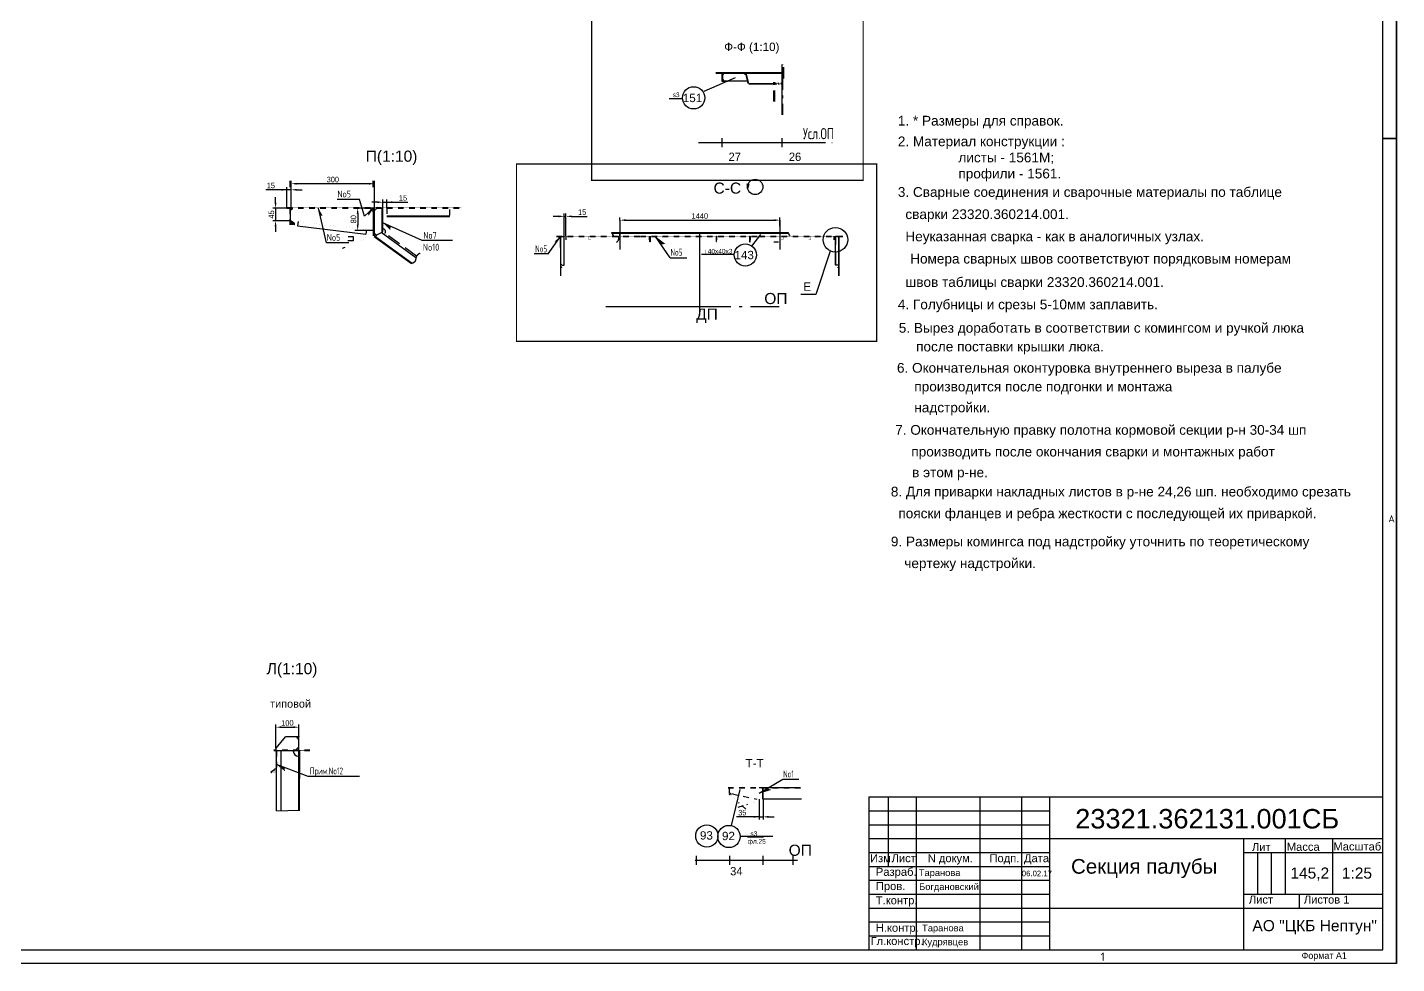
# Model space of a CAD drawing. Header units: millimetres. Extents: x -19561 to 47775, y 28910 to 69910.
# Drawn here: x 28893 to 41215, y 52825 to 61249 of the extents above; entities that cross this region are included whole.
import ezdxf
from ezdxf.enums import TextEntityAlignment as Align

# ---------------------------------------------------------------- set-up
doc = ezdxf.new("R2010")
doc.units = ezdxf.units.MM
doc.header["$MEASUREMENT"] = 0
for name, pattern in [('DASH2', [1300, 1125, -75, 25, -75]), ('DASH5', [225, 100, -50, 25, -50]), ('DASH6', [25, 12.5, -12.5]), ('K5LT32768', [0]), ('K5LT32769', [0]), ('K5LT32770', [100, 50, -50]), ('K5LT32771', [1300, 1125, -75, 25, -75]), ('K5LT32772', [187.5, 125, -62.5]), ('K5LT32774', [0]), ('K5LT32779', [25, 12.5, -12.5])]:
    doc.linetypes.add(name, pattern=pattern)
doc.styles.add('2_5', font='txt.shx', dxfattribs={"height": 2.5})
doc.styles.add('3', font='txt.shx', dxfattribs={"height": 3})
doc.styles.add('5', font='txt.shx', dxfattribs={"height": 5})
doc.styles.add('Arial', font='arial.ttf')
doc.styles.add('KTEXTSTYLE', font='GOST_AU.SHX', dxfattribs={"width": 0.96, "height": 5})
doc.styles.add('style5', font='arial.ttf', dxfattribs={"height": 3})
doc.dimstyles.new('EAG_DIM_J-8_F-1_N-107_A-16-00_S-0-0_T-0', dxfattribs={"dimtxt": 0.1, "dimasz": 75, "dimexe": 0.18, "dimexo": 0, "dimgap": 0.1, "dimtad": 1, "dimdec": 0, "dimdsep": 46, "dimtxsty": 'Standard', "dimblk1": 'NONE', "dimblk2": 'NONE', "dimsah": 1, "dimcen": 0.09, "dimse1": 1, "dimse2": 1, "dimclrt": 4, "dimadec": 0, "dimazin": 3, "dimtfac": 1, "dimtdec": 4, "dimtix": 1, "dimtofl": 0, "dimtmove": 0, "dimatfit": 1, "dimfxl": 1, "dimtolj": 1, "dimtzin": 0, "dimarcsym": 0})
doc.dimstyles.new('seatech', dxfattribs={"dimscale": 20, "dimtxt": 2.5, "dimasz": 2.5, "dimexe": 1.25, "dimexo": 0, "dimtad": 1, "dimdec": 0, "dimtxsty": 'Standard', "dimcen": 2.5, "dimclrd": 7, "dimclre": 7, "dimclrt": 4, "dimadec": 0, "dimazin": 0, "dimtfac": 1, "dimtdec": 0, "dimtmove": 0, "dimatfit": 3, "dimfxl": 1.25, "dimarcsym": 0})

# ---------------------------------------------------------------- blocks, each defined once
blk = doc.blocks.new('*D2239')
at = {"color": 7, "lineweight": -2}
for p, q in [((33675, 59549), (33625, 59549)), ((33725, 59370), (33725, 59574)), ((33725, 59549), (33740, 59549)), ((33740, 59370), (33740, 59574)), ((33790, 59549), (33932, 59549))]:
    blk.add_line(p, q, dxfattribs=at)
at = {"color": 7}
for points in [[(33675, 59541), (33675, 59557), (33725, 59549)], [(33790, 59557), (33790, 59541), (33740, 59549)]]:
    blk.add_solid(points, dxfattribs=at)
at = {"layer": 'Defpoints', "color": 0}
for p in [(33740, 59549), (33725, 59370), (33740, 59370)]:
    blk.add_point(p, dxfattribs=at)
at = {"color": 4, "ltscale": 20, "insert": (33886, 59586), "char_height": 50, "attachment_point": 5}
blk.add_mtext('15', dxfattribs=at)
blk = doc.blocks.new('*D2240')
at = {"color": 7, "lineweight": -2}
for p, q in [((34226, 59515), (34226, 59540)), ((34276, 59515), (35614, 59515)), ((35664, 59461), (35664, 59540))]:
    blk.add_line(p, q, dxfattribs=at)
at = {"color": 7}
for points in [[(34276, 59523), (34276, 59506), (34226, 59515)], [(35614, 59506), (35614, 59523), (35664, 59515)]]:
    blk.add_solid(points, dxfattribs=at)
at = {"layer": 'Defpoints', "color": 0}
for p in [(34226, 59515), (35664, 59515), (35664, 59461)]:
    blk.add_point(p, dxfattribs=at)
at = {"color": 4, "ltscale": 20, "insert": (34945, 59552), "char_height": 50, "attachment_point": 5}
blk.add_mtext('1440', dxfattribs=at)
blk = doc.blocks.new('*D2275')
at = {"color": 7, "linetype": 'Continuous', "lineweight": -2}
for p, q in [((31130, 54765), (31130, 54977)), ((31336, 54739), (31336, 54977)), ((31180, 54952), (31286, 54952))]:
    blk.add_line(p, q, dxfattribs=at)
at = {"color": 7}
for points in [[(31180, 54961), (31180, 54944), (31130, 54952)], [(31286, 54944), (31286, 54961), (31336, 54952)]]:
    blk.add_solid(points, dxfattribs=at)
at = {"layer": 'Defpoints', "color": 0}
for p in [(31336, 54952), (31130, 54765), (31336, 54739)]:
    blk.add_point(p, dxfattribs=at)
at = {"color": 4, "ltscale": 20, "insert": (31233, 54990), "char_height": 50, "attachment_point": 5}
blk.add_mtext('100', dxfattribs=at)
blk = doc.blocks.new('*D2300')
at = {"color": 7, "lineweight": -2}
for p, q in [((31267, 59623), (31267, 59868)), ((31967, 59843), (31317, 59843)), ((32017, 59623), (32017, 59868))]:
    blk.add_line(p, q, dxfattribs=at)
at = {"color": 7}
for points in [[(31317, 59851), (31317, 59834), (31267, 59843)], [(31967, 59834), (31967, 59851), (32017, 59843)]]:
    blk.add_solid(points, dxfattribs=at)
at = {"layer": 'Defpoints', "color": 0}
for p in [(31267, 59843), (31267, 59623), (32017, 59623)]:
    blk.add_point(p, dxfattribs=at)
at = {"color": 4, "ltscale": 20, "insert": (31642, 59880), "char_height": 50, "attachment_point": 5}
blk.add_mtext('\\H50.0;\\W0.965;\\Q0;\\H50.0;\\W0.965;\\Q0;\\Q0;300', dxfattribs=at)
blk = doc.blocks.new('*D2301')
at = {"color": 7, "lineweight": -2}
for p, q in [((31127, 59673), (31127, 59723)), ((31229, 59623), (31102, 59623)), ((31127, 59623), (31127, 59510)), ((31267, 59510), (31102, 59510)), ((31127, 59460), (31127, 59410))]:
    blk.add_line(p, q, dxfattribs=at)
at = {"color": 7}
for points in [[(31118, 59673), (31135, 59673), (31127, 59623)], [(31135, 59460), (31118, 59460), (31127, 59510)]]:
    blk.add_solid(points, dxfattribs=at)
at = {"layer": 'Defpoints', "color": 0}
for p in [(31229, 59623), (31127, 59510), (31267, 59510)]:
    blk.add_point(p, dxfattribs=at)
at = {"color": 4, "ltscale": 20, "insert": (31089, 59566), "char_height": 50, "attachment_point": 5, "rotation": 90}
blk.add_mtext('\\H50.0;\\W0.965;\\Q0;\\H50.0;\\W0.965;\\Q0;\\Q0;45', dxfattribs=at)
blk = doc.blocks.new('*D2302')
at = {"color": 7, "lineweight": -2}
for p, q in [((31229, 59788), (31040, 59788)), ((31179, 59788), (31129, 59788)), ((31229, 59630), (31229, 59813)), ((31267, 59788), (31229, 59788)), ((31267, 59719), (31267, 59813)), ((31317, 59788), (31367, 59788))]:
    blk.add_line(p, q, dxfattribs=at)
at = {"color": 7}
for points in [[(31179, 59780), (31179, 59796), (31229, 59788)], [(31317, 59796), (31317, 59780), (31267, 59788)]]:
    blk.add_solid(points, dxfattribs=at)
at = {"layer": 'Defpoints', "color": 0}
for p in [(31229, 59788), (31267, 59719), (31229, 59630)]:
    blk.add_point(p, dxfattribs=at)
at = {"color": 4, "ltscale": 20, "insert": (31084, 59826), "char_height": 50, "attachment_point": 5}
blk.add_mtext('\\H50.0;\\W0.965;\\Q0;\\H50.0;\\W0.965;\\Q0;\\Q0;15', dxfattribs=at)
blk = doc.blocks.new('*D2303')
at = {"color": 7, "lineweight": -2}
for p, q in [((32007, 59623), (31841, 59623)), ((31866, 59573), (31866, 59473)), ((32007, 59423), (31841, 59423))]:
    blk.add_line(p, q, dxfattribs=at)
at = {"color": 7}
for points in [[(31874, 59573), (31857, 59573), (31866, 59623)], [(31857, 59473), (31874, 59473), (31866, 59423)]]:
    blk.add_solid(points, dxfattribs=at)
at = {"layer": 'Defpoints', "color": 0}
for p in [(32007, 59623), (31866, 59423), (32007, 59423)]:
    blk.add_point(p, dxfattribs=at)
at = {"color": 4, "ltscale": 20, "insert": (31828, 59523), "char_height": 50, "attachment_point": 5, "rotation": 90}
blk.add_mtext('\\H50.0;\\W0.965;\\Q0;\\H50.0;\\W0.965;\\Q0;\\Q0;80', dxfattribs=at)
blk = doc.blocks.new('*D2304')
at = {"color": 7, "lineweight": -2}
for p, q in [((32042, 59676), (31992, 59676)), ((32092, 59623), (32092, 59701)), ((32092, 59676), (32129, 59676)), ((32129, 59623), (32129, 59701)), ((32129, 59676), (32318, 59676)), ((32179, 59676), (32229, 59676))]:
    blk.add_line(p, q, dxfattribs=at)
at = {"color": 7}
for points in [[(32042, 59668), (32042, 59685), (32092, 59676)], [(32179, 59685), (32179, 59668), (32129, 59676)]]:
    blk.add_solid(points, dxfattribs=at)
at = {"layer": 'Defpoints', "color": 0}
for p in [(32129, 59676), (32092, 59623), (32129, 59623)]:
    blk.add_point(p, dxfattribs=at)
at = {"color": 4, "ltscale": 20, "insert": (32274, 59714), "char_height": 50, "attachment_point": 5}
blk.add_mtext('\\H50.0;\\W0.965;\\Q0;\\H50.0;\\W0.965;\\Q0;\\Q0;15', dxfattribs=at)
blk = doc.blocks.new('*D2309')
at = {"color": 7, "lineweight": -2}
for p, q in [((35479, 54305), (35479, 54121)), ((35514, 54307), (35514, 54121)), ((35479, 54146), (35274, 54146)), ((35429, 54146), (35379, 54146)), ((35479, 54146), (35514, 54146)), ((35564, 54146), (35614, 54146))]:
    blk.add_line(p, q, dxfattribs=at)
at = {"color": 7}
for points in [[(35429, 54137), (35429, 54154), (35479, 54146)], [(35564, 54154), (35564, 54137), (35514, 54146)]]:
    blk.add_solid(points, dxfattribs=at)
at = {"layer": 'Defpoints', "color": 0}
for p in [(35479, 54305), (35514, 54307), (35514, 54146)]:
    blk.add_point(p, dxfattribs=at)
at = {"color": 4, "ltscale": 20, "insert": (35327, 54183), "char_height": 50, "attachment_point": 5}
blk.add_mtext('\\H50.0;\\W0.965;\\Q0;\\H50.0;\\W0.965;\\Q0;\\Q0;35', dxfattribs=at)
blk = doc.blocks.new('*D2314')
at = {"color": 0, "linetype": 'Continuous', "lineweight": -2}
blk.add_line((35263, 60795), (34980, 60671), dxfattribs=at)
at = {"layer": 'Defpoints', "color": 0}
for p in [(35263, 60795), (34980, 60671), (34980, 60671)]:
    blk.add_point(p, dxfattribs=at)
blk = doc.blocks.new('_NONE')

msp = doc.modelspace()

# ---------------------------------------------------------------- hatches: boundary and pattern name
for color, points in [(0, [(31254.13126, 59622.52537), (31266.63126, 59622.52537), (31266.63126, 59509.42112), (31267.80313, 59505.04612), (31271.00626, 59501.84345), (31293.50626, 59488.85303), (31296.70938, 59485.65037), (31297.88126, 59481.27537), (31296.70938, 59476.90037), (31293.50626, 59473.6977), (31289.13126, 59472.52537), (31254.13126, 59472.52537)]), (0, [(31529.56908, 59556.39773), (31550.78963, 59552.99088), (31513.47236, 59621.36518)]), (0, [(31956.70168, 59576.27598), (31964.31432, 59554.06629), (32005.6178, 59621.96063)]), (0, [(32163.03936, 59459.62276), (32158.99451, 59425.57224), (32091.63126, 59491.67698)]), (0, [(33636.7971, 59323.45013), (33656.95709, 59319.27842), (33691.4303, 59367.63309)]), (0, [(34634.75429, 59301.67714), (34596.74548, 59295.59729), (34545.99569, 59368.6861)]), (0, [(31135.8889, 54739.4889), (31123.3889, 54739.4889), (31123.3889, 54581.2432), (31122.78588, 54577.82295), (31121.04943, 54574.81529), (31118.3889, 54572.58293), (31093.3889, 54558.14918), (31090.19737, 54555.22468), (31088.54088, 54551.22535), (31088.72978, 54546.90071), (31090.72838, 54543.06098), (31094.16283, 54540.42579), (31098.3889, 54539.4889), (31135.8889, 54539.4889)]), (7, [(31208.05484, 54589.01215), (31211.22494, 54556.13575), (31135.8889, 54615.88154)]), (0, [(35209.22153, 54405.33993), (35214.22153, 54405.33993), (35214.22153, 54360.96432), (35214.69044, 54359.21432), (35215.97153, 54357.93319), (35226.47153, 54351.87099), (35227.7526, 54350.58993), (35228.22153, 54348.83993), (35227.75263, 54347.08993), (35226.47153, 54345.80886), (35224.72153, 54345.33993), (35212.72153, 54345.33993), (35210.97153, 54345.80886), (35209.69044, 54347.08993), (35209.22153, 54348.83993)]), (0, [(35586.76515, 54387.56677), (35556.18801, 54401.78456), (35479.22153, 54355.33993)])]:
    msp.add_hatch(color=color).paths.add_polyline_path(points)

# ---------------------------------------------------------------- linework, layer by layer
for p, q in [((41215.10772, 52825.06133), (41215.10772, 67675.06133)), ((34667.62467, 60610.38912), (34786.42248, 60610.38912)), ((41090.10772, 60250.06133), (41215.10772, 60250.06133)), ((34226.33368, 59514.83086), (34226.33368, 59250.73156)), ((35664.02125, 59514.83086), (35664.02125, 59250.73156)), ((35609.9938, 59318.93586), (35653.94127, 59318.93586)), ((34958.86091, 59207.96097), (35246.3015, 59207.96097)), ((35228.60959, 54067.994), (35309.03528, 54391.36225)), ((35601.70224, 53967.74242), (35306.2164, 53967.74242)), ((35373.57396, 53966.17707), (35518.79983, 53966.17707))]:
    msp.add_line(p, q)
at = {"color": 0}
for p, q in [((41090.10772, 52950.06133), (41090.10772, 67550.06133)), ((35687.06239, 60462.31007), (35687.06239, 60914.80631)), ((35374.56239, 60843.31007), (35687.06239, 60843.31007)), ((35374.56239, 60837.31007), (35687.06239, 60837.31007)), ((35385.13001, 60745.8257), (35611.98975, 60745.77729)), ((35385.13001, 60740.8257), (35611.98975, 60740.77729)), ((36465.10772, 54325.06133), (41090.10772, 54325.06133)), ((36465.10772, 54325.06133), (36465.10772, 52950.06133)), ((36640.10772, 54325.06133), (36640.10772, 53700.06133)), ((36890.10772, 54325.06133), (36890.10772, 52950.06133)), ((37465.10772, 54325.06133), (37465.10772, 52950.06133)), ((37840.10772, 54325.06133), (37840.10772, 52950.06133)), ((38090.10772, 54325.06133), (38090.10772, 52950.06133)), ((36465.10772, 54200.06133), (38090.10772, 54200.06133)), ((36465.10772, 54075.06133), (38090.10772, 54075.06133)), ((36465.10772, 53950.06133), (41090.10772, 53950.06133)), ((39840.10772, 52950.06133), (39840.10772, 53950.06133)), ((40215.10772, 53450.06133), (40215.10772, 53950.06133)), ((40640.10772, 53450.06133), (40640.10772, 53950.06133)), ((36465.10772, 53825.06133), (38090.10772, 53825.06133)), ((39840.10772, 53825.06133), (41090.10772, 53825.06133)), ((39965.10772, 53450.06133), (39965.10772, 53825.06133)), ((40090.10772, 53450.06133), (40090.10772, 53825.06133)), ((36465.10772, 53700.06133), (38090.10772, 53700.06133)), ((36465.10772, 53575.06133), (38090.10772, 53575.06133)), ((36465.10772, 53450.06133), (38090.10772, 53450.06133)), ((39840.10772, 53450.06133), (41090.10772, 53450.06133)), ((40340.10772, 53325.06133), (40340.10772, 53450.06133)), ((36465.10772, 53325.06133), (41090.10772, 53325.06133)), ((36465.10772, 53200.06133), (38090.10772, 53200.06133)), ((36465.10772, 53075.06133), (38090.10772, 53075.06133)), ((20690.10772, 52950.06133), (41090.10772, 52950.06133))]:
    msp.add_line(p, q, dxfattribs=at)
at = {"color": 0, "linetype": 'DASH5'}
for p, q in [((35692.06239, 60462.31007), (35692.06239, 60914.80631)), ((35692.06239, 60790.69035), (35692.06239, 60914.80631)), ((35699.56239, 60790.69035), (35699.56239, 60914.80631)), ((35612.06239, 60581.64357), (35612.06239, 60758.71632)), ((35619.56239, 60581.64357), (35619.56239, 60758.71632))]:
    msp.add_line(p, q, dxfattribs=at)
at = {"color": 0, "linetype": 'Continuous'}
for p, q in [((35090.06226, 60843.31007), (35374.56239, 60843.31007)), ((35090.06226, 60837.31007), (35374.56239, 60837.31007)), ((35149.56239, 60824.81007), (35149.56239, 60781.06007)), ((35162.06239, 60768.56007), (35374.24134, 60768.56007)), ((35380.28199, 60744.60316), (35357.21436, 60836.08769)), ((35385.13001, 60745.8257), (35362.06239, 60837.31007)), ((35144.56239, 60172.31007), (35144.56239, 60252.31007)), ((35687.06239, 60172.31007), (35687.06239, 60252.31007))]:
    msp.add_line(p, q, dxfattribs=at)
at = {"color": 0, "linetype": 'DASH2'}
msp.add_line((34933.30355, 60212.31007), (36135.62322, 60212.31007), dxfattribs=at)
at = {"color": 2}
for p, q in [((35014.66408, 60212.31007), (36076.86415, 60212.31007)), ((34151.07718, 59403.41667), (35737.21384, 59403.41667)), ((34151.07718, 59398.8099), (35737.21384, 59398.8099)), ((34226.33368, 59368.41667), (34226.33368, 59403.41667)), ((35664.02125, 59403.41667), (35664.02125, 59370.04115)), ((35413.75613, 59281.98886), (35492.20376, 59386.31207)), ((31213.61504, 54866.1644), (31130.10882, 54765.05889)), ((31335.26926, 54866.43036), (31215.26926, 54866.43036)), ((31314.89056, 54866.6477), (31331.28649, 54845.89383)), ((31335.26926, 54748.45003), (31335.26926, 54868.45003)), ((31335.26926, 54868.45003), (31335.26926, 54866.43036)), ((31130.10882, 54765.05889), (31130.08637, 54747.01813)), ((31330.19308, 54769.43385), (31309.42613, 54747.58789))]:
    msp.add_line(p, q, dxfattribs=at)
at = {"color": 1, "linetype": 'Continuous'}
msp.add_line((41215.10772, 60250.06133), (41090.10772, 60250.06133), dxfattribs=at)
at = {"color": 0, "linetype": 'K5LT32768'}
for p, q in [((31253.78751, 59870.05412), (31253.78751, 59812.20396)), ((32002.62212, 59869.31039), (32002.62212, 59811.46023)), ((31880.9038, 59701.27981), (31682.00608, 59701.27981)), ((31927.14023, 59550.48655), (31883.15143, 59701.27981)), ((31586.22551, 59311.13296), (31513.47236, 59621.36518)), ((31927.14023, 59550.48655), (32005.6178, 59621.96063)), ((32446.18825, 59332.52069), (32091.63126, 59491.67698)), ((31785.12323, 59311.13296), (31586.22551, 59311.13296)), ((31750.46893, 59268.21228), (31727.46023, 59258.43477)), ((31825.04211, 59329.62673), (31776.91103, 59329.62673)), ((31778.93758, 59366.58961), (31825.04211, 59366.58961)), ((31825.04211, 59366.58961), (31825.04211, 59329.62673)), ((32718.36439, 59332.52069), (32446.18825, 59332.52069)), ((33580.23673, 59212.08156), (33691.54392, 59367.60457)), ((34678.79886, 59177.08614), (34545.99569, 59368.6861)), ((33580.23673, 59212.08156), (33453.3851, 59212.08156)), ((34678.79886, 59177.08614), (34828.13777, 59177.08614)), ((36117.53486, 59236.22364), (35989.58219, 58844.39886)), ((35989.58219, 58844.39886), (35854.91656, 58844.39886)), ((35692.27432, 54482.60187), (35479.22153, 54355.33993)), ((35334.73434, 54245.85785), (35287.13546, 54230.54935)), ((35292.3635, 54275.45663), (35299.77488, 54268.74312)), ((35322.00901, 54248.60258), (35359.06599, 54215.03499)), ((35372.81336, 54258.10464), (35363.29359, 54255.04295)), ((34914.22153, 53715.33993), (34914.22153, 53795.33993)), ((35214.22153, 53715.33993), (35214.22153, 53795.33993)), ((35514.22153, 53715.33993), (35514.22153, 53795.33993)), ((35784.22153, 53715.33993), (35784.22153, 53795.33993))]:
    msp.add_line(p, q, dxfattribs=at)
at = {"color": 0, "linetype": 'K5LT32770'}
for p, q in [((31229.13126, 59630.02537), (32797.57321, 59630.02537)), ((31229.13126, 59622.52537), (32795.72595, 59622.52537)), ((31254.13126, 59622.52537), (31254.13126, 59472.52537)), ((32129.13126, 59622.52537), (32129.13126, 59547.52537)), ((32691.63126, 59610.02537), (32691.63126, 59547.52537)), ((31267.80313, 59505.04612), (31266.63126, 59509.42112)), ((31271.00626, 59501.84345), (31267.80313, 59505.04612)), ((31293.50626, 59488.85303), (31271.00626, 59501.84345)), ((31296.70938, 59485.65037), (31293.50626, 59488.85303)), ((31293.50626, 59473.6977), (31296.70938, 59476.90037)), ((31297.88126, 59481.27537), (31296.70938, 59485.65037)), ((31296.70938, 59476.90037), (31297.88126, 59481.27537)), ((31328.66861, 59502.43335), (31324.11295, 59465.21106)), ((31944.40836, 59427.08057), (31939.8527, 59389.85828)), ((33655.17746, 59371.41667), (34409.35178, 59371.41667)), ((33655.17746, 59368.41667), (34409.35178, 59368.41667)), ((33740.17746, 59368.41667), (33740.17746, 59338.41667)), ((34409.35178, 59371.41667), (35481.00327, 59371.41667)), ((34409.35178, 59368.41667), (35481.00327, 59368.41667)), ((35481.00327, 59371.41667), (36235.17746, 59371.41667)), ((35481.00327, 59368.41667), (36235.17746, 59368.41667)), ((36150.17746, 59368.41667), (36150.17746, 59338.41667)), ((31435.8889, 54746.9889), (31110.8889, 54746.9889)), ((31435.8889, 54739.4889), (31110.8889, 54739.4889)), ((31135.8889, 54739.4889), (31135.8889, 54539.4889)), ((35199.22153, 54408.33993), (35849.98898, 54408.33993)), ((35199.22153, 54405.33993), (35850.26764, 54405.33993)), ((35209.22153, 54405.33993), (35209.22153, 54348.83993)), ((35209.22153, 54348.83993), (35209.69044, 54347.08993)), ((35209.69044, 54347.08993), (35210.97153, 54345.80886)), ((35214.69044, 54359.21432), (35214.22153, 54360.96432)), ((35215.97153, 54357.93319), (35214.69044, 54359.21432)), ((35226.47153, 54351.87099), (35215.97153, 54357.93319)), ((35224.72153, 54345.33993), (35226.47153, 54345.80886)), ((35227.7526, 54350.58993), (35226.47153, 54351.87099)), ((35226.47153, 54345.80886), (35227.75263, 54347.08993)), ((35228.22153, 54348.83993), (35227.7526, 54350.58993)), ((35227.75263, 54347.08993), (35228.22153, 54348.83993)), ((35238.65955, 54355.06899), (35238.02704, 54352.13644)), ((35238.02704, 54352.13644), (35453.9262, 54305.56997)), ((35454.55872, 54308.50253), (35453.9262, 54305.56997))]:
    msp.add_line(p, q, dxfattribs=at)
at = {"color": 0, "linetype": 'K5LT32769'}
for p, q in [((32006.63126, 59372.52521), (32006.63126, 59622.52537)), ((32016.63126, 59372.52521), (32016.63126, 59622.52537)), ((32034.13126, 59622.52537), (32091.63126, 59622.52537)), ((32086.63126, 59405.27546), (32086.63126, 59625.44224)), ((32091.63126, 59410.73978), (32091.63126, 59622.52537)), ((32129.13126, 59552.52537), (32693.715, 59552.52537)), ((32129.13126, 59547.52537), (32691.63126, 59547.52537)), ((31324.11295, 59465.21106), (31939.8527, 59389.85828)), ((32032.2233, 59380.47016), (32091.63126, 59410.73978)), ((32032.22452, 59380.47016), (32091.70328, 59410.7764)), ((32390.01686, 59176.3753), (32076.66788, 59403.14106)), ((32013.70035, 59368.47446), (32350.31711, 59124.87015)), ((32016.63126, 59372.52521), (32356.46966, 59126.58948)), ((33691.17746, 59268.41667), (33691.17746, 59368.41667)), ((33693.17746, 59073.02195), (33693.17746, 59268.41667)), ((33695.17746, 59268.41667), (33695.17746, 59368.41667)), ((33695.17746, 59073.02195), (33695.17746, 59268.41667)), ((33702.17746, 59368.41667), (33725.17746, 59368.41667)), ((33725.17746, 59110.35179), (33725.17746, 59368.41667)), ((36165.17746, 59110.35185), (36165.17746, 59368.41667)), ((36188.17746, 59368.41667), (36165.17746, 59368.41667)), ((36195.17746, 59268.41667), (36195.17746, 59368.41667)), ((36195.17746, 59073.02186), (36195.17746, 59268.41667)), ((36197.17746, 59073.02186), (36197.17746, 59268.41667)), ((36199.17746, 59268.41667), (36199.17746, 59368.41667)), ((33693.17746, 59015.12718), (33693.17746, 59073.02195)), ((33695.17746, 59091.719), (33695.17746, 59110.35169)), ((33697.34055, 59091.44148), (33695.17746, 59091.719)), ((33695.17746, 59015.12718), (33695.17746, 59073.02195)), ((33699.29196, 59090.636), (33697.34055, 59091.44148)), ((33700.84055, 59089.38142), (33699.29196, 59090.636)), ((33701.83481, 59087.80058), (33700.84055, 59089.38142)), ((33702.17746, 59086.0482), (33701.83481, 59087.80058)), ((33702.17746, 59110.35179), (33725.17746, 59110.35179)), ((36188.17746, 59110.35185), (36165.17746, 59110.35185)), ((36188.17746, 59086.04829), (36188.52011, 59087.80067)), ((36188.52011, 59087.80067), (36189.51437, 59089.38151)), ((36189.51437, 59089.38151), (36191.06296, 59090.63609)), ((36191.06296, 59090.63609), (36193.01437, 59091.44157)), ((36193.01437, 59091.44157), (36195.17746, 59091.7191)), ((36195.17746, 59091.7191), (36195.17746, 59110.35179)), ((36195.17746, 59015.12712), (36195.17746, 59073.02186)), ((36197.17746, 59015.12712), (36197.17746, 59073.02186)), ((31135.8889, 54198.74293), (31135.8889, 54739.4889)), ((31285.8889, 54739.4889), (31135.8889, 54739.4889)), ((35850.26764, 54405.33993), (35479.22153, 54405.33993)), ((35511.22153, 54305.33993), (35511.22153, 54405.33993)), ((35514.22153, 54305.33993), (35514.22153, 54405.33993)), ((35859.5563, 54305.33993), (35514.22148, 54305.33993))]:
    msp.add_line(p, q, dxfattribs=at)
at = {"color": 0, "linetype": 'K5LT32772'}
for p, q in [((32395.09741, 59191.21489), (32091.70328, 59410.77656)), ((33723.17746, 59109.18513), (33723.17746, 59369.58335)), ((36167.17746, 59109.18519), (36167.17746, 59369.58335))]:
    msp.add_line(p, q, dxfattribs=at)
at = {"color": 0, "linetype": 'K5LT32771'}
for p, q in [((34945.17746, 58659.16951), (34945.17746, 59405.44702)), ((34099.73289, 58738.14622), (35657.26267, 58738.14622)), ((34904.22153, 53755.33993), (35823.98165, 53755.33993))]:
    msp.add_line(p, q, dxfattribs=at)
at = {"color": 7, "linetype": 'K5LT32769'}
for p, q in [((31175.8889, 54198.74293), (31175.8889, 54739.4889)), ((31335.8889, 54489.4889), (31335.8889, 54739.4889)), ((31345.8889, 54489.4889), (31345.8889, 54739.4889)), ((31335.8889, 54198.74293), (31335.8889, 54489.4889)), ((31340.8889, 54198.74293), (31340.8889, 54489.4889))]:
    msp.add_line(p, q, dxfattribs=at)
at = {"color": 7, "linetype": 'K5LT32768'}
for p, q in [((31421.34184, 54509.59946), (31135.8889, 54615.88154)), ((31882.56232, 54509.59946), (31421.34184, 54509.59946)), ((35835.36085, 54482.60187), (35692.27432, 54482.60187)), ((31135.8889, 54198.74293), (31340.26477, 54204.9948))]:
    msp.add_line(p, q, dxfattribs=at)
at = {"color": 1, "linetype": 'K5LT32770', "true_color": 0xff0000}
for p, q in [((31088.54088, 54551.22535), (31090.19737, 54555.22468)), ((31088.72978, 54546.90071), (31088.54088, 54551.22535)), ((31090.72838, 54543.06098), (31088.72978, 54546.90071)), ((31090.19737, 54555.22468), (31093.3889, 54558.14918)), ((31094.16283, 54540.42579), (31090.72838, 54543.06098)), ((31093.3889, 54558.14918), (31118.3889, 54572.58293)), ((31118.3889, 54572.58293), (31121.04943, 54574.81529)), ((31121.04943, 54574.81529), (31122.78588, 54577.82295)), ((31122.78588, 54577.82295), (31123.3889, 54581.2432))]:
    msp.add_line(p, q, dxfattribs=at)
at = {"color": 2, "ltscale": 20, "const_width": 10}
for points in [[(33970.91219, 61395.36654), (36415.06875, 61395.36654), (36415.06875, 59873.25707), (33970.91219, 59873.25707)], [(33294.01254, 60019.61375), (36535.81301, 60019.61375), (36535.81301, 58424.32594), (33294.01254, 58424.32594)]]:
    msp.add_lwpolyline(points, close=True, dxfattribs=at)
at = {"color": 0, "linetype": 'Continuous'}
msp.add_lwpolyline([(35144.56239, 60837.31007), (35147.06239, 60837.31007), (35148.82996, 60836.5778), (35149.56239, 60834.81007), (35149.56239, 60772.31007), (35150.23255, 60769.81007), (35152.06239, 60767.97993), (35154.56239, 60767.31007), (35192.06239, 60767.31007), (35193.82996, 60766.5778), (35194.56239, 60764.81007), (35194.56239, 60762.31007), (35144.56239, 60762.31007), (35144.56239, 60837.31007)], dxfattribs=at)
at = {"color": 0, "linetype": 'DASH6'}
msp.add_lwpolyline([(35687.06239, 60748.85548), (35687.06239, 60738.99236), (35619.56239, 60738.99236), (35619.56239, 60748.85548), (35687.06239, 60748.85548)], dxfattribs=at)
at = {"color": 3}
msp.add_lwpolyline([(35378.38269, 59788.02556, 0, 30, 0), (35378.38269, 59843.27264, 30, 30, 0)], format="xyseb", dxfattribs=at)
for points, const_width in [([(31231.15604, 59626.99011), (32799.59799, 59626.99011)], 3), ([(33655.2137, 59370.04115), (36234.5237, 59370.04115)], 3), ([(33945.79796, 59368.27697), (33945.79796, 59339.60375), (33965.28, 59339.60375)], 3), ([(34214.38434, 59339.60375), (34215.22029, 59339.60375)], 3), ([(35693.73924, 59368.27697), (35693.73924, 59339.60375), (35674.2572, 59339.60375)], 3), ([(35943.46635, 59368.27697), (35943.46635, 59339.60375), (35923.98431, 59339.60375)], 3), ([(34991.48649, 59250.2927), (34991.48649, 59211.00833), (35011.14109, 59211.00833)], 3), ([(31109.88931, 54744.54669), (31433.90172, 54744.54669)], 5)]:
    msp.add_lwpolyline(points, dxfattribs=dict(const_width=const_width))
at = {"color": 0, "linetype": 'K5LT32770', "const_width": 0.18}
for points in [[(31266.63126, 59509.42112), (31266.63126, 59622.52537), (31254.13126, 59622.52537)], [(32691.63126, 59622.52537), (32694.13126, 59622.52537), (32695.89884, 59621.7931), (32696.63126, 59620.02537), (32696.63126, 59557.52537), (32697.30143, 59555.02537), (32699.13126, 59553.19523), (32701.63126, 59552.52537), (32739.13126, 59552.52537), (32740.89884, 59551.7931), (32741.63126, 59550.02537), (32741.63126, 59547.52537), (32691.63126, 59547.52537), (32691.63126, 59622.52537)], [(31254.13126, 59472.52537), (31289.13126, 59472.52537), (31293.50626, 59473.6977)], [(33725.17746, 59338.41667), (33725.17746, 59278.41667), (33735.17746, 59278.41667), (33785.17746, 59328.41667), (33785.17746, 59338.41667), (33725.17746, 59338.41667)], [(33945.17746, 59368.41667), (33946.17746, 59368.41667), (33946.88455, 59368.12376), (33947.17746, 59367.41667), (33947.17746, 59342.41667), (33947.4454, 59341.41667), (33948.17746, 59340.68461), (33949.17746, 59340.41667), (33964.17746, 59340.41667), (33964.88455, 59340.12376), (33965.17746, 59339.41667), (33965.17746, 59338.41667), (33945.17746, 59338.41667), (33945.17746, 59368.41667)], [(34214.5228, 59340.27361), (34214.88455, 59340.12376), (34215.17746, 59339.41667), (34215.17746, 59338.41667), (34214.09986, 59338.41667)], [(35695.17746, 59368.41667), (35694.17746, 59368.41667), (35693.47037, 59368.12376), (35693.17746, 59367.41667), (35693.17746, 59342.41667), (35692.90952, 59341.41667), (35692.17746, 59340.68461), (35691.17746, 59340.41667), (35676.17746, 59340.41667), (35675.47037, 59340.12376), (35675.17746, 59339.41667), (35675.17746, 59338.41667), (35695.17746, 59338.41667), (35695.17746, 59368.41667)], [(35945.17746, 59368.41667), (35944.17746, 59368.41667), (35943.47037, 59368.12376), (35943.17746, 59367.41667), (35943.17746, 59342.41667), (35942.90952, 59341.41667), (35942.17746, 59340.68461), (35941.17746, 59340.41667), (35926.17746, 59340.41667), (35925.47037, 59340.12376), (35925.17746, 59339.41667), (35925.17746, 59338.41667), (35945.17746, 59338.41667), (35945.17746, 59368.41667)], [(36165.17746, 59338.41667), (36105.17746, 59338.41667), (36105.17746, 59328.41667), (36155.17746, 59278.41667), (36165.17746, 59278.41667), (36165.17746, 59338.41667)], [(31123.3889, 54581.2432), (31123.3889, 54739.4889), (31135.8889, 54739.4889)], [(35214.22153, 54360.96432), (35214.22153, 54405.33993), (35209.22153, 54405.33993)], [(35210.97153, 54345.80886), (35212.72153, 54345.33993), (35224.72153, 54345.33993)], [(35214.22153, 54400.33993), (35214.22153, 54360.33993), (35469.22153, 54305.33993)], [(35469.22153, 54305.33993), (35479.22153, 54305.33993), (35479.22153, 54405.33993)]]:
    msp.add_lwpolyline(points, dxfattribs=at)
at = {"color": 0, "linetype": 'K5LT32769', "const_width": 0.18}
for points in [[(31266.63126, 59610.02537), (31266.63126, 59510.02537), (31981.63126, 59422.52537), (32006.63126, 59422.52537), (32006.63126, 59597.52537)], [(32111.88395, 59396.17191), (32251.63126, 59295.0391), (32266.63126, 59316.46152), (32266.63126, 59547.52537), (32091.63126, 59547.52537), (32091.63126, 59435.82859)], [(33695.17746, 59073.02067), (33695.17746, 59075.91685), (33695.17746, 59368.41667)], [(35479.22153, 54405.33993), (35479.22153, 54305.33993), (35859.5563, 54305.33993)]]:
    msp.add_lwpolyline(points, dxfattribs=at)
at = {"color": 0, "linetype": 'K5LT32768', "const_width": 0.18}
for points in [[(31326.39078, 59483.82221), (31318.79882, 59421.78503), (31418.65843, 59346.59823)], [(31942.13053, 59408.46943), (31934.53856, 59346.43225), (31819.49503, 59297.54479)], [(32655.83994, 59387.4402), (32721.164, 59387.4402), (32721.164, 59348.27462), (32655.83994, 59348.27462)], [(32678.7521, 59284.27854), (32744.07616, 59284.27854), (32744.07616, 59245.11296), (32678.7521, 59245.11296)], [(35238.3433, 54353.60275), (35233.07235, 54329.16472), (35270.12932, 54295.59717)], [(35454.24246, 54307.03622), (35448.97152, 54282.59819), (35401.37267, 54267.28973)]]:
    msp.add_lwpolyline(points, dxfattribs=at)
at = {"color": 0, "linetype": 'K5LT32774', "const_width": 0.18}
for points in [[(34945.17746, 59368.41667), (33668.07749, 59368.41667), (33655.17746, 59368.41667)], [(34945.17746, 59368.41667), (36222.27744, 59368.41667), (36235.17746, 59368.41667)], [(36195.17746, 59073.02067), (36195.17746, 59075.91685), (36195.17746, 59368.41667)]]:
    msp.add_lwpolyline(points, dxfattribs=at)
for points in [[(34493.19246, 59366.55581), (34493.19246, 59366.55581), (34493.19246, 59336.55581), (34493.19246, 59336.55581)], [(34493.33063, 59367.99964), (34497.15387, 59367.99964), (34497.15387, 59321.02025), (34493.33063, 59321.02025)], [(35094.86876, 59369.0441), (35091.04552, 59369.0441), (35091.04552, 59322.06471), (35094.86876, 59322.06471)], [(35095.17746, 59368.41667), (35095.17746, 59368.41667), (35095.17746, 59338.41667), (35095.17746, 59338.41667)], [(35397.02429, 59367.99964), (35393.20105, 59367.99964), (35393.20105, 59321.02025), (35397.02429, 59321.02025)], [(35397.16246, 59366.55581), (35397.16246, 59366.55581), (35397.16246, 59336.55581), (35397.16246, 59336.55581)]]:
    msp.add_lwpolyline(points, close=True)
at = {"color": 0, "linetype": 'K5LT32779', "const_width": 0.18}
for points in [[(33695.17746, 59193.41667), (33695.17746, 59192.41667), (33695.47031, 59191.70957), (33696.17746, 59191.41667), (33721.17746, 59191.41667), (33722.17746, 59191.14872), (33722.90952, 59190.41667), (33723.17746, 59189.41667), (33723.17746, 59174.41667), (33723.47031, 59173.70954), (33724.17746, 59173.41667), (33725.17746, 59173.41667), (33725.17746, 59193.41667), (33695.17746, 59193.41667)], [(36195.17746, 59193.41667), (36195.17746, 59192.41667), (36194.88461, 59191.70957), (36194.17746, 59191.41667), (36169.17746, 59191.41667), (36168.17746, 59191.14872), (36167.4454, 59190.41667), (36167.17746, 59189.41667), (36167.17746, 59174.41667), (36166.88461, 59173.70957), (36166.17746, 59173.41667), (36165.17746, 59173.41667), (36165.17746, 59193.41667), (36195.17746, 59193.41667)]]:
    msp.add_lwpolyline(points, dxfattribs=at)
at = {"color": 2, "const_width": 3}
msp.add_lwpolyline([(31212.67877, 54867.08358), (31334.99459, 54867.08358), (31334.99459, 54752.14416)], dxfattribs=at)
at = {"color": 1, "linetype": 'K5LT32770', "true_color": 0xff0000, "const_width": 0.18}
msp.add_lwpolyline([(31135.8889, 54539.4889), (31098.3889, 54539.4889), (31094.16283, 54540.42579)], dxfattribs=at)
at = {"color": 7, "linetype": 'Continuous'}
msp.add_polyline3d([(20190.10772, 52825.06133, 0), (20190.10772, 67675.06133, 0), (41215.10772, 67675.06133, 0), (41215.10772, 52825.06133, 0), (20190.10772, 52825.06133, 0)], dxfattribs=at)
at = {"color": 1}
for centre in [(34888.61051, 60615.64068), (35353.65536, 59202.06454), (35007.68479, 53974.14999), (35206.22426, 53968.99634)]:
    msp.add_circle(centre, 100, dxfattribs=at)
at = {"color": 3}
msp.add_circle((35442.55273, 59813.8027), 69.09522, dxfattribs=at)
at = {"color": 0, "linetype": 'K5LT32768'}
msp.add_circle((36165.17746, 59338.41667), 110.46371, dxfattribs=at)
at = {"color": 0, "linetype": 'Continuous'}
for centre, radius, start, end in [((35149.56239, 60837.31007), 12.5, 270.000004399, 0), ((35149.56239, 60768.56007), 12.5, 0.0000044, 90), ((35356.90614, 60837.31664), 12.49987, 180.030057345, 232.087351553), ((35356.90614, 60837.31664), 12.49999, 232.087368967, 284.142603239)]:
    msp.add_arc(centre, radius, start, end, dxfattribs=at)
at = {"color": 0, "linetype": 'K5LT32770'}
for centre, radius, start, end in [((31266.63126, 59622.52537), 12.5, 270.0000044, 0), ((32006.63126, 59622.52537), 25, 180.000004353, 270), ((32091.63126, 59410.82859), 25, 27.053641535, 90), ((32091.63126, 59410.82859), 24.99986, 324.107101264, 27.05363139), ((35214.22153, 54405.33993), 5, 270.0000044, 0)]:
    msp.add_arc(centre, radius, start, end, dxfattribs=at)
at = {"color": 0, "linetype": 'K5LT32769'}
for centre, radius, start, end in [((32016.63126, 59622.52537), 17.5, 270, 0), ((32016.63126, 59372.52537), 17.5, 27.000743131, 90), ((32016.63126, 59372.52537), 17.50017, 324.107718546, 26.99891649), ((33695.17746, 59368.41667), 7, 270, 0), ((36195.17746, 59368.41667), 7, 180.0000044, 270), ((33695.17746, 59110.35179), 7, 0, 90), ((36195.17746, 59110.35185), 7, 90, 179.999995599)]:
    msp.add_arc(centre, radius, start, end, dxfattribs=at)
at = {"color": 7, "linetype": 'K5LT32769'}
msp.add_arc((31335.8889, 54739.4889), 50, 180, 270, dxfattribs=at)
at = {"color": 2}
for points in [[(34151.07718, 59403.41667), (34156.04076, 59390.33298), (34162.37892, 59379.29433), (34169.78755, 59370.04115)], [(35737.21384, 59403.41667), (35742.17741, 59390.33298), (35748.51557, 59379.29433), (35755.92421, 59370.04115)]]:
    msp.add_open_spline(points, degree=3, dxfattribs=at)
msp.add_open_spline([(34195.25432, 59318.93586), (34192.67653, 59312.67417), (34222.09805, 59332.64107), (34214.0597, 59359.22912), (34209.59423, 59370.04115)], degree=3, knots=[0, 0, 0, 0, 20.3146431479, 46.3720072595, 46.3720072595, 46.3720072595, 46.3720072595])
msp.add_open_spline([(35664.02125, 59370.04115), (35663.87761, 59369.11762), (35663.87761, 59320.91719), (35665.32842, 59319.3127)], degree=3)
at = {"color": 0, "linetype": 'K5LT32772'}
msp.add_open_spline([(32426.14577, 59216.35334), (32418.77387, 59212.36148), (32409.25862, 59207.57555), (32400.67481, 59199.36883), (32397.72966, 59195.7338), (32395.5055, 59192.15125), (32393.54556, 59188.03878), (32391.59738, 59182.6347), (32389.57192, 59174.8899), (32387.69668, 59165.30297), (32385.56079, 59155.3596), (32383.02706, 59147.74627), (32380.44661, 59142.79924), (32378.2823, 59139.74136), (32376.02708, 59137.24586), (32373.38093, 59134.89107), (32370.13819, 59132.58282), (32366.08504, 59130.30029), (32360.94814, 59128.04488), (32354.10206, 59125.76131), (32342.41934, 59122.91703), (32332.79363, 59121.42347), (32326.26654, 59120.38925)], degree=3, knots=[0, 0, 0, 0, 3.6943901715, 4.5150200725, 5.1502702663, 5.7236600164, 6.3447338021, 7.1281314624, 8.2180444539, 9.8222328535, 11.3760367537, 12.6380793159, 13.2967583543, 13.7950102852, 14.2630215788, 14.7568071034, 15.3322814161, 15.990622577, 16.7761702476, 17.7683588785, 19.1251185311, 22, 22, 22, 22], dxfattribs=at)

# ---------------------------------------------------------------- texts
at = {"color": 192, "linetype": 'Continuous', "style": 'Arial'}
msp.add_text('Ф-Ф (1:10)', height=75, dxfattribs=at).set_placement((35412.55294, 61111.7001), align=Align.TOP_CENTER)
at = {"color": 0}
for s, height, style, p in [('s3', 42, 'style5', (34700.36781, 60621.87594)), ('40x40x3', 42, 'style5', (35016.09324, 59214.24368)), ('типовой', 70, 'Arial', (31078.10857, 55128.56794)), ('s3', 42, 'style5', (35399.84425, 53972.62188)), ('фл.25', 42, 'style5', (35374.09265, 53903.89007)), ('ОП', 100, 'Arial', (35744.16251, 53795.21885)), ('Лит', 72, 'Arial', (39913.24994, 53838.14387)), ('Масса', 72, 'Arial', (40226.83352, 53840.08632)), ('Масштаб', 72, 'Arial', (40646.30982, 53843.16016)), ('Изм.', 72, 'Arial', (36476.27793, 53737.75277)), ('Лист', 72, 'Arial', (36670.12721, 53737.75277)), ('N докум.', 72, 'Arial', (36995.10982, 53737.75277)), ('Подп.', 72, 'Arial', (37551.00114, 53737.75277)), ('Дата', 72, 'Arial', (37861.73014, 53737.75277)), ('Разраб.', 72, 'Arial', (36528.72386, 53615.0471)), ('Таранова', 60, 'Arial', (36915.31278, 53613.04256)), ('06.02.17', 50, 'Arial', (37842.07673, 53611.37563)), ('145,2', 100, 'Arial', (40258.92265, 53589.75421)), ('1:25', 100, 'Arial', (40722.17001, 53589.75421)), ('Пров.', 72, 'Arial', (36528.72386, 53486.87775)), ('Богдановский', 60, 'Arial', (36918.39434, 53486.76157)), ('Т.контр.', 72, 'Arial', (36528.72386, 53358.70838)), ('Лист ', 72, 'Arial', (39884.76734, 53365.28702)), ('Листов', 72, 'Arial', (40379.55078, 53365.28702)), ('Листов 1', 72, 'Arial', (40379.55078, 53365.28702)), ('Н.контр.', 72, 'Arial', (36528.72386, 53111.5246)), ('Таранова', 60, 'Arial', (36944.7441, 53115.64345)), ('AO "ЦКБ Нептун"', 100, 'Arial', (39917.50168, 53116.78001)), ('Гл.констр.', 72, 'Arial', (36481.59565, 52992.51019)), ('Кудрявцев', 60, 'Arial', (36944.02497, 52989.97556))]:
    msp.add_text(s, height=height, dxfattribs=dict(at, style=style)).set_placement(p)
at = {"color": 2, "style": 'style5'}
for s, p in [('151', (34791.42472, 60577.16618)), ('143', (35256.46956, 59163.59004)), ('93', (34945.67115, 53941.15895)), ('92', (35144.21063, 53936.0053))]:
    msp.add_text(s, height=75, dxfattribs=at).set_placement(p)
at = {"color": 0, "linetype": 'Continuous', "style": 'Arial'}
for s, p in [('1. * Размеры для справок.', (36726.6732, 60453.58999)), ('2. Материал конструкции :', (36726.6732, 60267.5638)), ('листы - 1561М;', (37271.65752, 60122.67462)), ('профили - 1561.', (37271.65752, 59977.78543)), ('3. Сварные соединения и сварочные материалы по таблице ', (36726.6732, 59812.04382)), ('  сварки 23320.360214.001.', (36726.6732, 59612.04382)), ('  Неуказанная сварка - как в аналогичных узлах.', (36726.6732, 59412.04382)), (' Номера сварных швов соответствуют порядковым номерам', (36803.79516, 59212.04382)), ('  швов таблицы сварки 23320.360214.001.', (36726.6732, 59001.1979)), ('4. Голубницы и срезы 5-10мм заплавить.', (36726.6732, 58800.27674)), ('5. Вырез доработать в соответствии с комингсом и ручкой люка', (36734.94209, 58589.54292)), ('после поставки крышки люка.', (36891.32258, 58421.25698)), ('6. Окончательная окoнтуровка внутреннего выреза в палубе', (36718.74411, 58229.57191)), ('производится после подгонки и монтажа ', (36875.1246, 58061.28598)), ('надстройки.', (36875.05463, 57873.19753)), ('7. Окончательную правку полотна кормовой секции р-н 30-34 шп', (36703.0297, 57671.21281)), ('производить после окончания сварки и монтажных работ ', (36847.93879, 57475.7759)), ('в этом р-не.', (36855.66862, 57288.99909)), ('8. Для приварки накладных листов в р-не 24,26 шп. необходимо срезать', (36663.85778, 57115.76947)), ('  пояски фланцев и ребра жесткости с последующей их приваркой.', (36663.85778, 56920.33257)), ('9. Размеры комингса под надстройку уточнить по теоретическому ', (36663.85778, 56667.12367)), ('чертежу надстройки.', (36784.72463, 56471.6873))]:
    msp.add_text(s, height=87.5, dxfattribs=at).set_placement(p, align=Align.TOP_LEFT)
at = {"color": 0, "style": '5', "width": 0.7}
msp.add_text('Усл.ОП', height=100, dxfattribs=at).set_placement((35872.97843, 60213.0612), align=Align.BOTTOM_LEFT)
at = {"color": 0, "style": 'Arial'}
for s, p in [('П(1:10)', (32170.42952, 60140.50539)), ('Л(1:10)', (31275.22411, 55529.24736))]:
    msp.add_text(s, height=100, dxfattribs=at).set_placement(p, align=Align.TOP_CENTER)
at = {"color": 0, "linetype": 'Continuous'}
for s, p in [('27', (35258.78165, 60122.31007)), ('26', (35801.28165, 60122.31007)), ('34', (35273.14894, 53694.19635))]:
    msp.add_text(s, height=75, dxfattribs=at).set_placement(p, align=Align.TOP_CENTER)
at = {"color": 0, "style": 'KTEXTSTYLE'}
for s, width, p in [('No5', 0.965, (31683.27, 59718.75034)), ('No5', 0.965, (31587.48943, 59328.60349)), ('No7', 0.965, (32456.11529, 59347.05079)), ('No10', 0.965, (32452.71641, 59239.88128)), ('No5', 0.765, (33463.27961, 59225.31268)), ('No5', 0.765, (34680.95628, 59194.55667)), ('Прим.No12', 0.765, (31435.50364, 54527.02531)), ('No1', 0.765, (35694.43174, 54500.0724))]:
    msp.add_text(s, height=62.5, dxfattribs=dict(at, width=width)).set_placement(p)
at = {"color": 3, "style": 'Arial'}
msp.add_text('С-С', height=100, dxfattribs=at).set_placement((35068.05207, 59753.26356))
at = {"color": 0, "linetype": 'Continuous', "style": 'Arial'}
msp.add_text('E', height=75, dxfattribs=at).set_placement((35912.21669, 58954.29038), align=Align.TOP_CENTER)
at = {"color": 0}
for s, height, style, p in [('ОП', 100, 'Arial', (35524.67184, 58729.66091)), ('ДП', 100, 'Arial', (34911.3579, 58589.70917)), ('23321.362131.001СБ', 175, 'Arial', (38322.61928, 53988.70703)), ('Cекция палубы ', 132, 'Arial', (38285.34072, 53594.54606)), ('1', 75, '3', (38550.68263, 52826.49902))]:
    msp.add_text(s, height=height, dxfattribs=dict(at, style=style)).set_placement(p, align=Align.BOTTOM_LEFT)
at = {"color": 6, "style": '2_5'}
msp.add_text('A', height=62.5, dxfattribs=at).set_placement((41140.12877, 56777.28418), align=Align.BOTTOM_LEFT)
at = {"color": 156, "linetype": 'Continuous', "style": 'Arial'}
msp.add_text('T-T', height=75, dxfattribs=at).set_placement((35437.72624, 54664.92689), align=Align.TOP_CENTER)
at = {"color": 0}
msp.add_text('Формат А1', height=60, dxfattribs=at).set_placement((40359.77743, 52867.37019))

# ---------------------------------------------------------------- dimensions: what is measured, and where the dimension line sits
at = {"color": 0, "linetype": 'Continuous'}
dim = msp.add_linear_dim(base=(34979.97493, 60670.51979), p1=(35263.13721, 60795.3101), p2=(34979.97493, 60670.51979), angle=203.783206375, text=' ', dimstyle='EAG_DIM_J-8_F-1_N-107_A-16-00_S-0-0_T-0', dxfattribs=at)
dim.commit()
dim.dimension.update_dxf_attribs({"geometry": '*D2314', "text_midpoint": (35121.55607, 60732.91494), "dimtype": 161})
at = {"color": 0}
for base, p1, p2, text, picture, middle in [((31266.63126, 59842.72017), (32016.63126, 59622.52537), (31266.63126, 59622.52537), '\\H50.0;\\W0.965;\\Q0;\\H50.0;\\W0.965;\\Q0;\\Q0;300', '*D2300', (31641.63126, 59842.72017)), ((31229.13126, 59788.0227), (31266.63126, 59718.80542), (31229.13126, 59630.02537), '\\H50.0;\\W0.965;\\Q0;\\H50.0;\\W0.965;\\Q0;\\Q0;15', '*D2302', (31084.46459, 59788.0227)), ((32129.13126, 59676.27414), (32091.63126, 59622.52537), (32129.13126, 59622.52537), '\\H50.0;\\W0.965;\\Q0;\\H50.0;\\W0.965;\\Q0;\\Q0;15', '*D2304', (32273.79793, 59676.27414)), ((35514.22153, 54145.82636), (35479.22153, 54305.33993), (35514.22153, 54307.33996), '\\H50.0;\\W0.965;\\Q0;\\H50.0;\\W0.965;\\Q0;\\Q0;35', '*D2309', (35326.5132, 54145.82636))]:
    dim = msp.add_linear_dim(base=base, p1=p1, p2=p2, text=text, dimstyle='seatech', dxfattribs=at)
    dim.commit()
    dim.dimension.update_dxf_attribs({"geometry": picture, "text_midpoint": middle, "dimtype": 160})
for base, p1, p2, text, picture, middle in [((31126.74437, 59510.02537), (31229.13126, 59622.52537), (31266.63126, 59510.02537), '\\H50.0;\\W0.965;\\Q0;\\H50.0;\\W0.965;\\Q0;\\Q0;45', '*D2301', (31126.74437, 59566.27537)), ((31865.61378, 59422.52537), (32006.63126, 59622.52537), (32006.63126, 59422.52537), '\\H50.0;\\W0.965;\\Q0;\\H50.0;\\W0.965;\\Q0;\\Q0;80', '*D2303', (31865.61378, 59522.52537))]:
    dim = msp.add_linear_dim(base=base, p1=p1, p2=p2, angle=90, text=text, dimstyle='seatech', dxfattribs=at)
    dim.commit()
    dim.dimension.update_dxf_attribs({"geometry": picture, "text_midpoint": middle, "dimtype": 160})
dim = msp.add_linear_dim(base=(33740.23157, 59548.86098), p1=(33725.23157, 59370.04115), p2=(33740.23157, 59370.04115), dimstyle='seatech', dxfattribs=at)
dim.commit()
dim.dimension.update_dxf_attribs({"geometry": '*D2239', "text_midpoint": (33886.0649, 59586.36098)})
dim = msp.add_linear_dim(base=(35664.02125, 59514.83086), p1=(34226.33368, 59514.83086), p2=(35664.02125, 59461.0317), text='1440', dimstyle='seatech', dxfattribs=at)
dim.commit()
dim.dimension.update_dxf_attribs({"geometry": '*D2240', "text_midpoint": (34945.17746, 59552.33086)})
at = {"color": 0, "linetype": 'Continuous'}
dim = msp.add_linear_dim(base=(31335.8889, 54952.41294), p1=(31130.10882, 54765.05889), p2=(31335.8889, 54739.4889), text='100', dimstyle='seatech', dxfattribs=at)
dim.commit()
dim.dimension.update_dxf_attribs({"geometry": '*D2275', "text_midpoint": (31232.99886, 54989.91294)})

doc.saveas('drawing.dxf')
